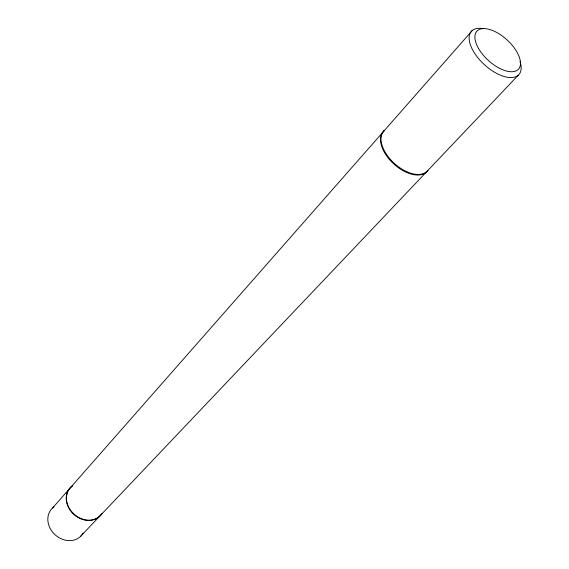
<?xml version="1.0" encoding="UTF-8"?>
<svg xmlns="http://www.w3.org/2000/svg" width="569" height="569" viewBox="0 0 569 569"><rect width="100%" height="100%" fill="white"/><g stroke="black" fill="none" stroke-linecap="round" stroke-linejoin="round"><path stroke-width="0.85" d="M52.618 507.946L70.983 487.057M71.232 486.772L384.288 130.621A29.574 16.793 42.4 0 0 393.407 163.616A29.574 16.793 42.4 0 0 427.483 170.821M472.434 30.342L384.808 130.031A29.588 16.786 42.4 0 0 393.933 163.033A29.588 16.786 42.4 0 0 428.023 170.252M80.449 536.496L99.589 516.332M99.845 516.062L426.295 172.115M426.835 171.546L518.295 75.193M519.981 61.274A32.134 15.904 42.4 0 1 504.362 76.58A32.134 15.904 42.4 0 1 471.352 47.298A32.134 15.904 42.4 0 1 483.245 28.678M83.117 533.018A19.951 16.8 42.4 0 1 55.214 534.881A19.951 16.8 42.4 0 1 53.991 506.851M100.791 515.037A20.484 16.935 42.4 0 1 72.526 513.153A20.484 16.935 42.4 0 1 72.747 485.698M102.086 513.309A20.491 16.935 42.4 0 1 73.863 513.949A20.491 16.935 42.4 0 1 72.377 485.841M478.493 48.393A28.18 13.891 42.4 0 0 517.968 69.688A28.18 13.891 42.4 0 0 496.616 32.412A28.18 13.891 42.4 0 0 478.493 48.393"/></g></svg>
